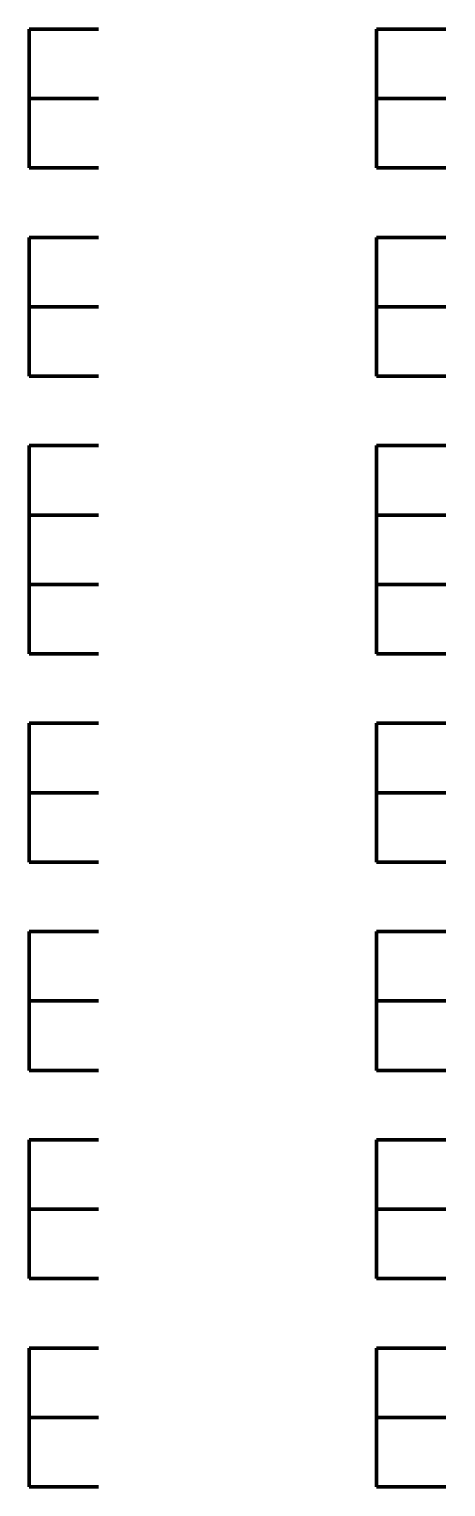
# Model space of a CAD drawing. Header units: inches. Extents: x 16 to 776, y 37 to 575.
# Drawn here: x 305.167 to 306.167, y 339.167 to 342.667 of the extents above; entities that cross this region are included whole.
import ezdxf

# ---------------------------------------------------------------- set-up
doc = ezdxf.new("R2010")
doc.units = ezdxf.units.IN
doc.header["$MEASUREMENT"] = 0
doc.layers.add('P', color=250, linetype='CONTINUOUS', lineweight=100)

msp = doc.modelspace()

# ---------------------------------------------------------------- linework, layer by layer
at = {"layer": 'P', "color": 0, "linetype": 'Continuous'}
for points in [[(305.1667, 342.6667), (305.3333, 342.6667)], [(305.1667, 342.6667), (305.3333, 342.6667)], [(305.1667, 342.6667), (305.3333, 342.6667)], [(305.1667, 342.6667), (305.3333, 342.6667)], [(305.1667, 342.6667), (305.1667, 342.5)], [(305.1667, 342.6667), (305.3333, 342.6667)], [(305.3333, 342.6667), (305.3333, 342.6667)], [(305.3333, 342.6667), (305.3333, 342.6667)], [(305.3333, 342.6667), (305.3333, 342.6667)], [(305.3333, 342.6667), (305.3333, 342.6667)], [(305.3333, 342.6667), (305.3333, 342.6667)], [(306, 342.6667), (306.1667, 342.6667)], [(306, 342.6667), (306.1667, 342.6667)], [(306, 342.6667), (306.1667, 342.6667)], [(306, 342.6667), (306.1667, 342.6667)], [(306, 342.6667), (306, 342.5)], [(306, 342.6667), (306.1667, 342.6667)], [(306.1667, 342.6667), (306.1667, 342.6667)], [(306.1667, 342.6667), (306.1667, 342.6667)], [(306.1667, 342.6667), (306.1667, 342.6667)], [(306.1667, 342.6667), (306.1667, 342.6667)], [(306.1667, 342.6667), (306.1667, 342.6667)], [(305.1667, 342.5), (305.3333, 342.5)], [(305.1667, 342.5), (305.1667, 342.3333)], [(305.1667, 342.5), (305.3333, 342.5)], [(305.3333, 342.5), (305.3333, 342.5)], [(305.3333, 342.5), (305.3333, 342.5)], [(306, 342.5), (306.1667, 342.5)], [(306, 342.5), (306, 342.3333)], [(306, 342.5), (306.1667, 342.5)], [(306.1667, 342.5), (306.1667, 342.5)], [(306.1667, 342.5), (306.1667, 342.5)], [(305.1667, 342.3333), (305.3333, 342.3333)], [(305.1667, 342.3333), (305.3333, 342.3333)], [(305.1667, 342.3333), (305.3333, 342.3333)], [(305.3333, 342.3333), (305.3333, 342.3333)], [(305.3333, 342.3333), (305.3333, 342.3333)], [(305.3333, 342.3333), (305.3333, 342.3333)], [(306, 342.3333), (306.1667, 342.3333)], [(306, 342.3333), (306.1667, 342.3333)], [(306, 342.3333), (306.1667, 342.3333)], [(306.1667, 342.3333), (306.1667, 342.3333)], [(306.1667, 342.3333), (306.1667, 342.3333)], [(306.1667, 342.3333), (306.1667, 342.3333)], [(305.1667, 342.1667), (305.3333, 342.1667)], [(305.1667, 342.1667), (305.3333, 342.1667)], [(305.1667, 342.1667), (305.3333, 342.1667)], [(305.1667, 342.1667), (305.3333, 342.1667)], [(305.1667, 342.1667), (305.1667, 342)], [(305.1667, 342.1667), (305.3333, 342.1667)], [(305.3333, 342.1667), (305.3333, 342.1667)], [(305.3333, 342.1667), (305.3333, 342.1667)], [(305.3333, 342.1667), (305.3333, 342.1667)], [(305.3333, 342.1667), (305.3333, 342.1667)], [(305.3333, 342.1667), (305.3333, 342.1667)], [(306, 342.1667), (306.1667, 342.1667)], [(306, 342.1667), (306.1667, 342.1667)], [(306, 342.1667), (306.1667, 342.1667)], [(306, 342.1667), (306.1667, 342.1667)], [(306, 342.1667), (306, 342)], [(306, 342.1667), (306.1667, 342.1667)], [(306.1667, 342.1667), (306.1667, 342.1667)], [(306.1667, 342.1667), (306.1667, 342.1667)], [(306.1667, 342.1667), (306.1667, 342.1667)], [(306.1667, 342.1667), (306.1667, 342.1667)], [(306.1667, 342.1667), (306.1667, 342.1667)], [(305.1667, 342), (305.3333, 342)], [(305.1667, 342), (305.1667, 341.8333)], [(305.1667, 342), (305.3333, 342)], [(305.3333, 342), (305.3333, 342)], [(305.3333, 342), (305.3333, 342)], [(306, 342), (306.1667, 342)], [(306, 342), (306, 341.8333)], [(306, 342), (306.1667, 342)], [(306.1667, 342), (306.1667, 342)], [(306.1667, 342), (306.1667, 342)], [(305.1667, 341.8333), (305.3333, 341.8333)], [(305.1667, 341.8333), (305.3333, 341.8333)], [(305.1667, 341.8333), (305.3333, 341.8333)], [(305.1667, 341.8333), (305.3333, 341.8333)], [(305.1667, 341.8333), (305.3333, 341.8333)], [(305.1667, 341.8333), (305.3333, 341.8333)], [(305.3333, 341.8333), (305.3333, 341.8333)], [(305.3333, 341.8333), (305.3333, 341.8333)], [(305.3333, 341.8333), (305.3333, 341.8333)], [(305.3333, 341.8333), (305.3333, 341.8333)], [(305.3333, 341.8333), (305.3333, 341.8333)], [(305.3333, 341.8333), (305.3333, 341.8333)], [(306, 341.8333), (306.1667, 341.8333)], [(306, 341.8333), (306.1667, 341.8333)], [(306, 341.8333), (306.1667, 341.8333)], [(306, 341.8333), (306.1667, 341.8333)], [(306, 341.8333), (306.1667, 341.8333)], [(306, 341.8333), (306.1667, 341.8333)], [(306.1667, 341.8333), (306.1667, 341.8333)], [(306.1667, 341.8333), (306.1667, 341.8333)], [(306.1667, 341.8333), (306.1667, 341.8333)], [(306.1667, 341.8333), (306.1667, 341.8333)], [(306.1667, 341.8333), (306.1667, 341.8333)], [(306.1667, 341.8333), (306.1667, 341.8333)], [(305.1667, 341.6667), (305.3333, 341.6667)], [(305.1667, 341.6667), (305.1667, 341.5)], [(305.1667, 341.6667), (305.3333, 341.6667)], [(305.3333, 341.6667), (305.3333, 341.6667)], [(305.3333, 341.6667), (305.3333, 341.6667)], [(306, 341.6667), (306.1667, 341.6667)], [(306, 341.6667), (306, 341.5)], [(306, 341.6667), (306.1667, 341.6667)], [(306.1667, 341.6667), (306.1667, 341.6667)], [(306.1667, 341.6667), (306.1667, 341.6667)], [(305.1667, 341.5), (305.3333, 341.5)], [(305.1667, 341.5), (305.1667, 341.3333)], [(305.1667, 341.5), (305.3333, 341.5)], [(305.3333, 341.5), (305.3333, 341.5)], [(305.3333, 341.5), (305.3333, 341.5)], [(306, 341.5), (306.1667, 341.5)], [(306, 341.5), (306, 341.3333)], [(306, 341.5), (306.1667, 341.5)], [(306.1667, 341.5), (306.1667, 341.5)], [(306.1667, 341.5), (306.1667, 341.5)], [(305.1667, 341.3333), (305.3333, 341.3333)], [(305.1667, 341.3333), (305.1667, 341.3333)], [(305.1667, 341.3333), (305.3333, 341.3333)], [(305.1667, 341.3333), (305.3333, 341.3333)], [(305.1667, 341.3333), (305.1667, 341.1667)], [(305.1667, 341.3333), (305.3333, 341.3333)], [(305.3333, 341.3333), (305.3333, 341.3333)], [(305.3333, 341.3333), (305.3333, 341.3333)], [(305.3333, 341.3333), (305.3333, 341.3333)], [(305.3333, 341.3333), (305.3333, 341.3333)], [(306, 341.3333), (306.1667, 341.3333)], [(306, 341.3333), (306, 341.3333)], [(306, 341.3333), (306.1667, 341.3333)], [(306, 341.3333), (306.1667, 341.3333)], [(306, 341.3333), (306, 341.1667)], [(306, 341.3333), (306.1667, 341.3333)], [(306.1667, 341.3333), (306.1667, 341.3333)], [(306.1667, 341.3333), (306.1667, 341.3333)], [(306.1667, 341.3333), (306.1667, 341.3333)], [(306.1667, 341.3333), (306.1667, 341.3333)], [(305.1667, 341.1667), (305.3333, 341.1667)], [(305.1667, 341.1667), (305.3333, 341.1667)], [(305.3333, 341.1667), (305.3333, 341.1667)], [(305.3333, 341.1667), (305.3333, 341.1667)], [(306, 341.1667), (306.1667, 341.1667)], [(306, 341.1667), (306.1667, 341.1667)], [(306.1667, 341.1667), (306.1667, 341.1667)], [(306.1667, 341.1667), (306.1667, 341.1667)], [(305.1667, 341), (305.3333, 341)], [(305.1667, 341), (305.1667, 341)], [(305.1667, 341), (305.3333, 341)], [(305.1667, 341), (305.3333, 341)], [(305.1667, 341), (305.1667, 340.8333)], [(305.1667, 341), (305.3333, 341)], [(305.3333, 341), (305.3333, 341)], [(305.3333, 341), (305.3333, 341)], [(305.3333, 341), (305.3333, 341)], [(305.3333, 341), (305.3333, 341)], [(306, 341), (306.1667, 341)], [(306, 341), (306, 341)], [(306, 341), (306.1667, 341)], [(306, 341), (306.1667, 341)], [(306, 341), (306, 340.8333)], [(306, 341), (306.1667, 341)], [(306.1667, 341), (306.1667, 341)], [(306.1667, 341), (306.1667, 341)], [(306.1667, 341), (306.1667, 341)], [(306.1667, 341), (306.1667, 341)], [(305.1667, 340.8333), (305.3333, 340.8333)], [(305.1667, 340.8333), (305.1667, 340.6667)], [(305.1667, 340.8333), (305.3333, 340.8333)], [(305.3333, 340.8333), (305.3333, 340.8333)], [(305.3333, 340.8333), (305.3333, 340.8333)], [(306, 340.8333), (306.1667, 340.8333)], [(306, 340.8333), (306, 340.6667)], [(306, 340.8333), (306.1667, 340.8333)], [(306.1667, 340.8333), (306.1667, 340.8333)], [(306.1667, 340.8333), (306.1667, 340.8333)], [(305.1667, 340.6667), (305.3333, 340.6667)], [(305.1667, 340.6667), (305.3333, 340.6667)], [(305.3333, 340.6667), (305.3333, 340.6667)], [(305.3333, 340.6667), (305.3333, 340.6667)], [(306, 340.6667), (306.1667, 340.6667)], [(306, 340.6667), (306.1667, 340.6667)], [(306.1667, 340.6667), (306.1667, 340.6667)], [(306.1667, 340.6667), (306.1667, 340.6667)], [(305.1667, 340.5), (305.3333, 340.5)], [(305.1667, 340.5), (305.1667, 340.5)], [(305.1667, 340.5), (305.3333, 340.5)], [(305.1667, 340.5), (305.3333, 340.5)], [(305.1667, 340.5), (305.1667, 340.3333)], [(305.1667, 340.5), (305.3333, 340.5)], [(305.3333, 340.5), (305.3333, 340.5)], [(305.3333, 340.5), (305.3333, 340.5)], [(305.3333, 340.5), (305.3333, 340.5)], [(305.3333, 340.5), (305.3333, 340.5)], [(306, 340.5), (306.1667, 340.5)], [(306, 340.5), (306, 340.5)], [(306, 340.5), (306.1667, 340.5)], [(306, 340.5), (306.1667, 340.5)], [(306, 340.5), (306, 340.3333)], [(306, 340.5), (306.1667, 340.5)], [(306.1667, 340.5), (306.1667, 340.5)], [(306.1667, 340.5), (306.1667, 340.5)], [(306.1667, 340.5), (306.1667, 340.5)], [(306.1667, 340.5), (306.1667, 340.5)], [(305.1667, 340.3333), (305.3333, 340.3333)], [(305.1667, 340.3333), (305.1667, 340.1667)], [(305.1667, 340.3333), (305.3333, 340.3333)], [(305.3333, 340.3333), (305.3333, 340.3333)], [(305.3333, 340.3333), (305.3333, 340.3333)], [(306, 340.3333), (306.1667, 340.3333)], [(306, 340.3333), (306, 340.1667)], [(306, 340.3333), (306.1667, 340.3333)], [(306.1667, 340.3333), (306.1667, 340.3333)], [(306.1667, 340.3333), (306.1667, 340.3333)], [(305.1667, 340.1667), (305.3333, 340.1667)], [(305.1667, 340.1667), (305.3333, 340.1667)], [(305.3333, 340.1667), (305.3333, 340.1667)], [(305.3333, 340.1667), (305.3333, 340.1667)], [(306, 340.1667), (306.1667, 340.1667)], [(306, 340.1667), (306.1667, 340.1667)], [(306.1667, 340.1667), (306.1667, 340.1667)], [(306.1667, 340.1667), (306.1667, 340.1667)], [(305.1667, 340), (305.3333, 340)], [(305.1667, 340), (305.1667, 340)], [(305.1667, 340), (305.3333, 340)], [(305.1667, 340), (305.3333, 340)], [(305.1667, 340), (305.1667, 339.8333)], [(305.1667, 340), (305.3333, 340)], [(305.3333, 340), (305.3333, 340)], [(305.3333, 340), (305.3333, 340)], [(305.3333, 340), (305.3333, 340)], [(305.3333, 340), (305.3333, 340)], [(306, 340), (306.1667, 340)], [(306, 340), (306, 340)], [(306, 340), (306.1667, 340)], [(306, 340), (306.1667, 340)], [(306, 340), (306, 339.8333)], [(306, 340), (306.1667, 340)], [(306.1667, 340), (306.1667, 340)], [(306.1667, 340), (306.1667, 340)], [(306.1667, 340), (306.1667, 340)], [(306.1667, 340), (306.1667, 340)], [(305.1667, 339.8333), (305.3333, 339.8333)], [(305.1667, 339.8333), (305.1667, 339.6667)], [(305.1667, 339.8333), (305.3333, 339.8333)], [(305.3333, 339.8333), (305.3333, 339.8333)], [(305.3333, 339.8333), (305.3333, 339.8333)], [(306, 339.8333), (306.1667, 339.8333)], [(306, 339.8333), (306, 339.6667)], [(306, 339.8333), (306.1667, 339.8333)], [(306.1667, 339.8333), (306.1667, 339.8333)], [(306.1667, 339.8333), (306.1667, 339.8333)], [(305.1667, 339.6667), (305.3333, 339.6667)], [(305.1667, 339.6667), (305.3333, 339.6667)], [(305.1667, 339.6667), (305.3333, 339.6667)], [(305.1667, 339.6667), (305.3333, 339.6667)], [(305.1667, 339.6667), (305.3333, 339.6667)], [(305.1667, 339.6667), (305.3333, 339.6667)], [(305.3333, 339.6667), (305.3333, 339.6667)], [(305.3333, 339.6667), (305.3333, 339.6667)], [(305.3333, 339.6667), (305.3333, 339.6667)], [(305.3333, 339.6667), (305.3333, 339.6667)], [(305.3333, 339.6667), (305.3333, 339.6667)], [(305.3333, 339.6667), (305.3333, 339.6667)], [(306, 339.6667), (306.1667, 339.6667)], [(306, 339.6667), (306.1667, 339.6667)], [(306, 339.6667), (306.1667, 339.6667)], [(306, 339.6667), (306.1667, 339.6667)], [(306, 339.6667), (306.1667, 339.6667)], [(306, 339.6667), (306.1667, 339.6667)], [(306.1667, 339.6667), (306.1667, 339.6667)], [(306.1667, 339.6667), (306.1667, 339.6667)], [(306.1667, 339.6667), (306.1667, 339.6667)], [(306.1667, 339.6667), (306.1667, 339.6667)], [(306.1667, 339.6667), (306.1667, 339.6667)], [(306.1667, 339.6667), (306.1667, 339.6667)], [(305.1667, 339.5), (305.3333, 339.5)], [(305.1667, 339.5), (305.1667, 339.3333)], [(305.1667, 339.5), (305.3333, 339.5)], [(305.3333, 339.5), (305.3333, 339.5)], [(305.3333, 339.5), (305.3333, 339.5)], [(306, 339.5), (306.1667, 339.5)], [(306, 339.5), (306, 339.3333)], [(306, 339.5), (306.1667, 339.5)], [(306.1667, 339.5), (306.1667, 339.5)], [(306.1667, 339.5), (306.1667, 339.5)], [(305.1667, 339.3333), (305.3333, 339.3333)], [(305.1667, 339.3333), (305.1667, 339.1667)], [(305.1667, 339.3333), (305.3333, 339.3333)], [(305.3333, 339.3333), (305.3333, 339.3333)], [(305.3333, 339.3333), (305.3333, 339.3333)], [(306, 339.3333), (306.1667, 339.3333)], [(306, 339.3333), (306, 339.1667)], [(306, 339.3333), (306.1667, 339.3333)], [(306.1667, 339.3333), (306.1667, 339.3333)], [(306.1667, 339.3333), (306.1667, 339.3333)], [(305.1667, 339.1667), (305.3333, 339.1667)], [(305.1667, 339.1667), (305.1667, 339.1667)], [(305.1667, 339.1667), (305.3333, 339.1667)], [(305.1667, 339.1667), (305.3333, 339.1667)], [(305.1667, 339.1667), (305.3333, 339.1667)], [(305.3333, 339.1667), (305.3333, 339.1667)], [(305.3333, 339.1667), (305.3333, 339.1667)], [(305.3333, 339.1667), (305.3333, 339.1667)], [(305.3333, 339.1667), (305.3333, 339.1667)], [(306, 339.1667), (306.1667, 339.1667)], [(306, 339.1667), (306, 339.1667)], [(306, 339.1667), (306.1667, 339.1667)], [(306, 339.1667), (306.1667, 339.1667)], [(306, 339.1667), (306.1667, 339.1667)], [(306.1667, 339.1667), (306.1667, 339.1667)], [(306.1667, 339.1667), (306.1667, 339.1667)], [(306.1667, 339.1667), (306.1667, 339.1667)], [(306.1667, 339.1667), (306.1667, 339.1667)]]:
    msp.add_lwpolyline(points, dxfattribs=at)

doc.saveas('drawing.dxf')
